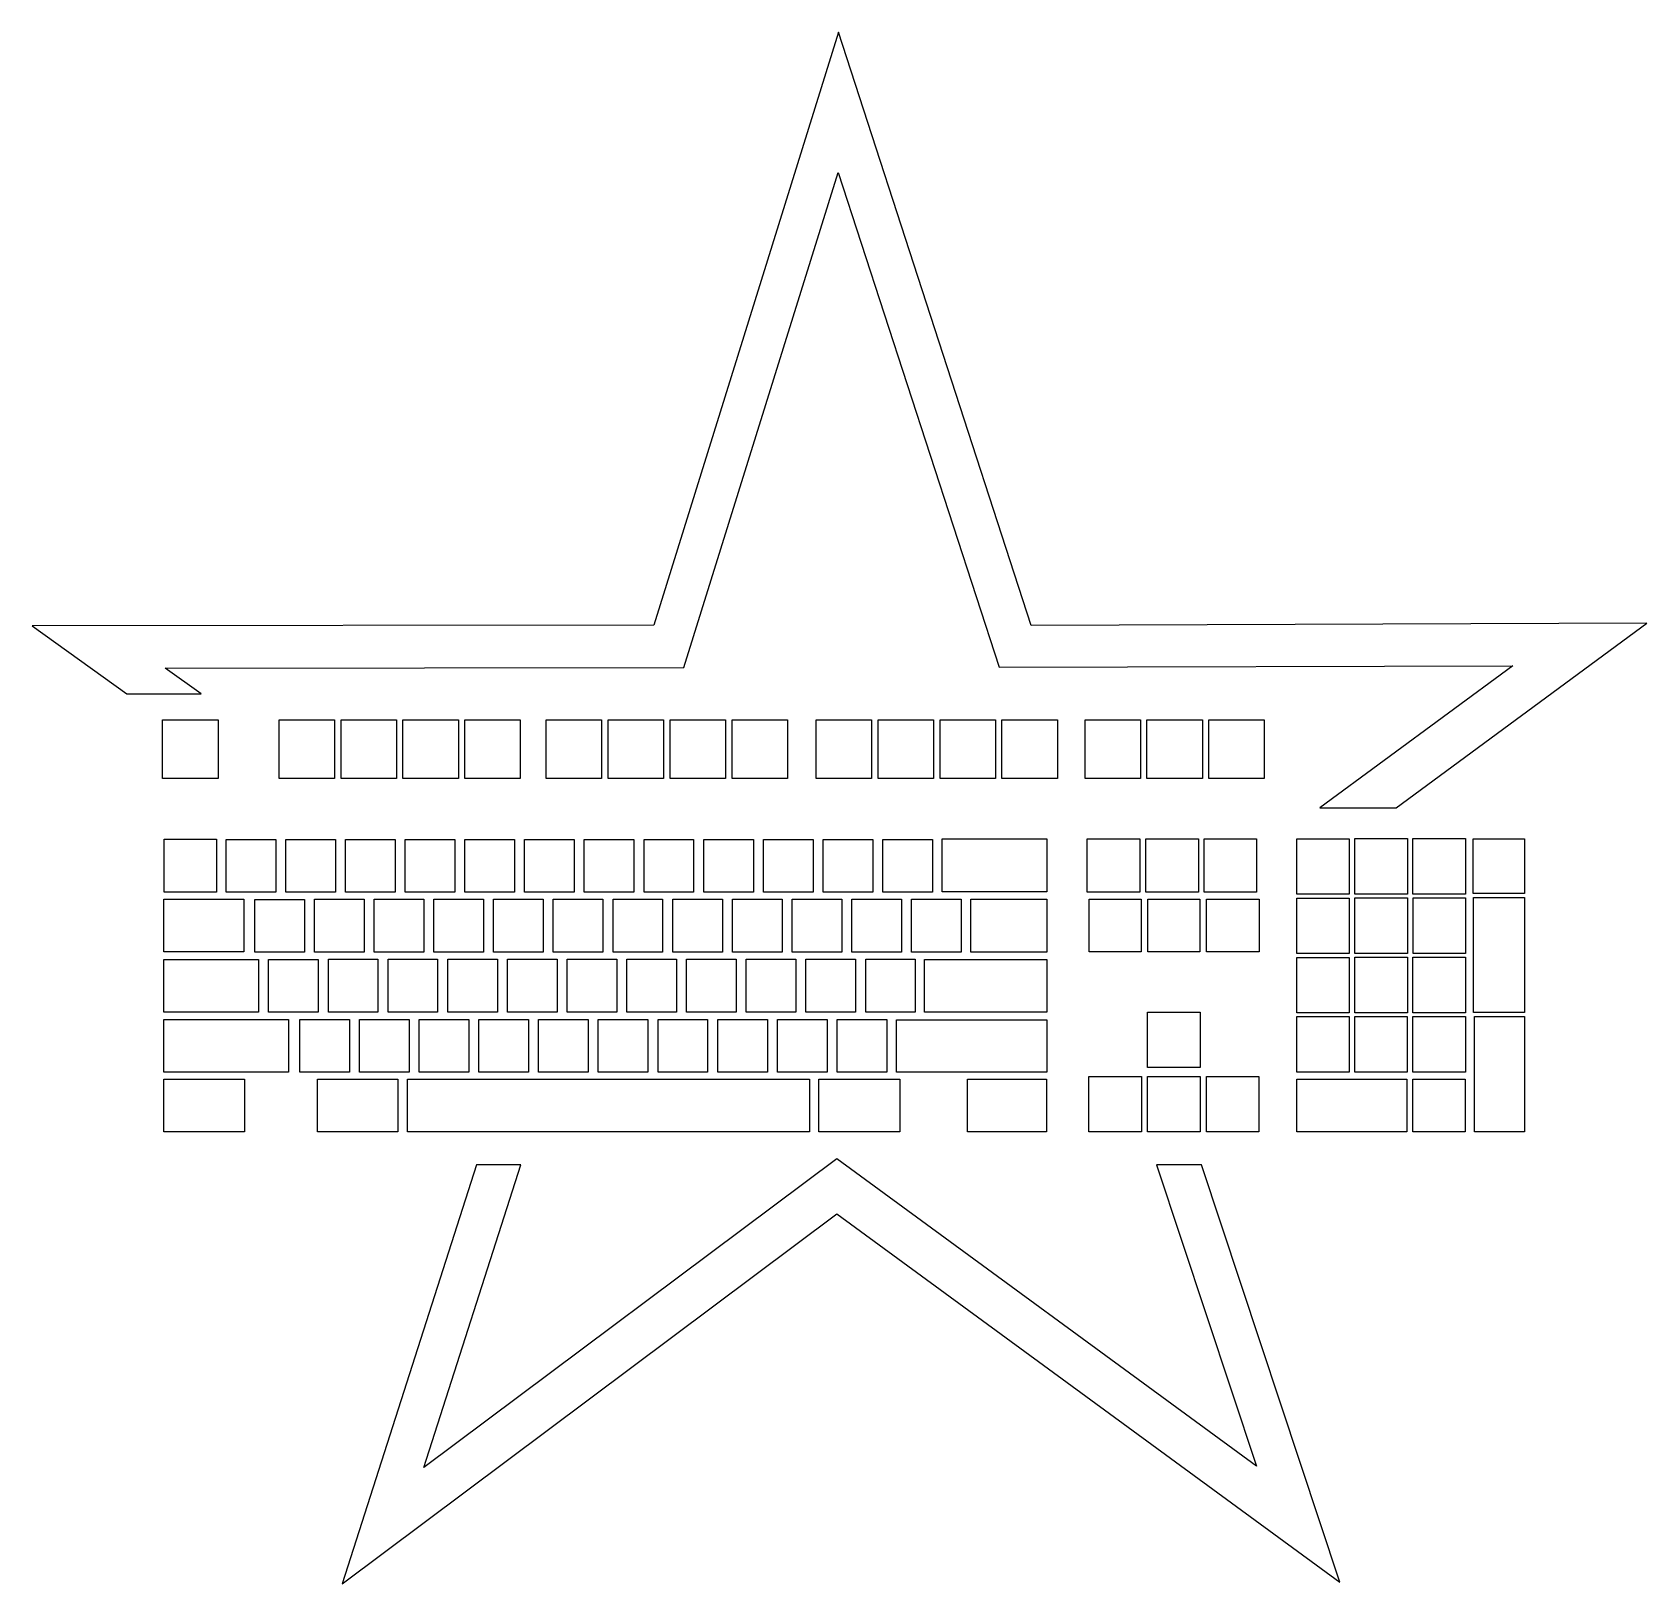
# Model space of a CAD drawing. Extents: x 0.1 to 49.9, y 0.1 to 48.
import ezdxf

# ---------------------------------------------------------------- set-up
doc = ezdxf.new("R2010")
doc.units = 0
doc.layers.add('Layer_1', color=7, linetype='CONTINUOUS')

msp = doc.modelspace()

# ---------------------------------------------------------------- linework, layer by layer
at = {"layer": 'Layer_1', "color": 7}
for points in [[(24.97134, 47.974452), (19.261463, 29.669603), (0.070547, 29.64536), (2.987214, 27.546575), (5.284392, 27.546575), (4.17769, 28.342439), (20.196208, 28.362279), (24.960317, 43.640201), (29.927248, 28.366812), (45.791445, 28.408575), (39.83686, 24.030227), (42.186947, 24.030227), (49.929452, 29.724724), (30.923721, 29.654301), (24.97134, 47.97446), (24.97134, 47.974452)], [(4.095952, 26.745558), (5.806263, 26.745558), (5.806263, 24.928335), (4.095952, 24.928335), (4.095952, 26.745558)], [(7.694732, 26.745558), (9.405043, 26.745558), (9.405043, 24.928335), (7.694732, 24.928335), (7.694732, 26.745558)], [(9.606956, 26.745558), (11.317267, 26.745558), (11.317267, 24.928335), (9.606956, 24.928335), (9.606956, 26.745558)], [(11.519177, 26.745558), (13.229489, 26.745558), (13.229489, 24.928335), (11.519177, 24.928335), (11.519177, 26.745558)], [(13.4314, 26.745558), (15.141712, 26.745558), (15.141712, 24.928335), (13.4314, 24.928335), (13.4314, 26.745558)], [(15.943422, 26.745558), (17.653733, 26.745558), (17.653733, 24.928335), (15.943422, 24.928335), (15.943422, 26.745558)], [(17.855643, 26.745558), (19.565955, 26.745558), (19.565955, 24.928335), (17.855643, 24.928335), (17.855643, 26.745558)], [(19.767865, 26.745558), (21.478176, 26.745558), (21.478176, 24.928335), (19.767865, 24.928335), (19.767865, 26.745558)], [(21.680087, 26.745558), (23.390398, 26.745558), (23.390398, 24.928335), (21.680087, 24.928335), (21.680087, 26.745558)], [(24.281188, 26.745558), (25.991499, 26.745558), (25.991499, 24.928335), (24.281188, 24.928335), (24.281188, 26.745558)], [(26.19341, 26.745558), (27.903721, 26.745558), (27.903721, 24.928335), (26.19341, 24.928335), (26.19341, 26.745558)], [(28.105632, 26.745558), (29.815943, 26.745558), (29.815943, 24.928335), (28.105632, 24.928335), (28.105632, 26.745558)], [(30.017855, 26.745558), (31.728167, 26.745558), (31.728167, 24.928335), (30.017855, 24.928335), (30.017855, 26.745558)], [(32.58332, 26.745558), (34.293632, 26.745558), (34.293632, 24.928335), (32.58332, 24.928335), (32.58332, 26.745558)], [(34.495545, 26.745558), (36.205856, 26.745558), (36.205856, 24.928335), (34.495545, 24.928335), (34.495545, 26.745558)], [(36.40777, 26.745558), (38.118081, 26.745558), (38.118081, 24.928335), (36.40777, 24.928335), (36.40777, 26.745558)], [(4.139994, 23.05767), (5.762221, 23.05767), (5.762221, 21.427514), (4.139994, 21.427514), (4.139994, 23.05767)], [(6.055685, 23.049039), (7.587838, 23.049039), (7.587838, 21.421111), (6.055685, 21.421111), (6.055685, 23.049039)], [(7.899613, 23.049039), (9.431766, 23.049039), (9.431766, 21.421111), (7.899613, 21.421111), (7.899613, 23.049039)], [(9.743542, 23.049039), (11.275696, 23.049039), (11.275696, 21.421111), (9.743542, 21.421111), (9.743542, 23.049039)], [(11.587471, 23.049039), (13.119625, 23.049039), (13.119625, 21.421111), (11.587471, 21.421111), (11.587471, 23.049039)], [(13.4314, 23.049039), (14.963554, 23.049039), (14.963554, 21.421111), (13.4314, 21.421111), (13.4314, 23.049039)], [(15.275329, 23.049039), (16.807483, 23.049039), (16.807483, 21.421111), (15.275329, 21.421111), (15.275329, 23.049039)], [(17.119261, 23.049039), (18.651415, 23.049039), (18.651415, 21.421111), (17.119261, 21.421111), (17.119261, 23.049039)], [(18.963188, 23.049039), (20.495342, 23.049039), (20.495342, 21.421111), (18.963188, 21.421111), (18.963188, 23.049039)], [(20.807117, 23.049039), (22.339271, 23.049039), (22.339271, 21.421111), (20.807117, 21.421111), (20.807117, 23.049039)], [(22.651046, 23.049039), (24.1832, 23.049039), (24.1832, 21.421111), (22.651046, 21.421111), (22.651046, 23.049039)], [(24.494976, 23.049039), (26.02713, 23.049039), (26.02713, 21.421111), (24.494976, 21.421111), (24.494976, 23.049039)], [(26.338903, 23.049039), (27.871056, 23.049039), (27.871056, 21.421111), (26.338903, 21.421111), (26.338903, 23.049039)], [(28.173056, 23.066574), (31.39907, 23.066574), (31.39907, 21.430407), (28.173056, 21.430407), (28.173056, 23.066574)], [(32.648652, 23.068106), (34.270878, 23.068106), (34.270878, 21.427501), (32.648652, 21.427501), (32.648652, 23.068106)], [(34.462387, 23.068106), (36.084615, 23.068106), (36.084615, 21.427501), (34.462387, 21.427501), (34.462387, 23.068106)], [(36.258308, 23.068106), (37.880534, 23.068106), (37.880534, 21.427501), (36.258308, 21.427501), (36.258308, 23.068106)], [(39.121698, 23.068106), (40.743925, 23.068106), (40.743925, 21.357779), (39.121698, 21.357779), (39.121698, 23.068106)], [(40.914653, 23.077013), (42.53688, 23.077013), (42.53688, 21.366686), (40.914653, 21.366686), (40.914653, 23.077013)], [(42.707605, 23.077013), (44.329832, 23.077013), (44.329832, 21.366686), (42.707605, 21.366686), (42.707605, 23.077013)], [(44.566964, 23.068106), (46.155746, 23.068106), (46.155746, 21.380007), (44.566964, 21.380007), (44.566964, 23.068106)], [(4.131583, 21.203639), (6.605149, 21.203639), (6.605149, 19.57853), (4.131583, 19.57853), (4.131583, 21.203639)], [(6.942017, 21.197196), (8.474171, 21.197196), (8.474171, 19.569267), (6.942017, 19.569267), (6.942017, 21.197196)], [(8.785946, 21.202589), (10.3181, 21.202589), (10.3181, 19.57466), (8.785946, 19.57466), (8.785946, 21.202589)], [(10.629874, 21.202589), (12.162028, 21.202589), (12.162028, 19.57466), (10.629874, 19.57466), (10.629874, 21.202589)], [(12.473804, 21.202589), (14.005958, 21.202589), (14.005958, 19.57466), (12.473804, 19.57466), (12.473804, 21.202589)], [(14.317733, 21.202589), (15.849887, 21.202589), (15.849887, 19.57466), (14.317733, 19.57466), (14.317733, 21.202589)], [(16.161662, 21.202589), (17.693816, 21.202589), (17.693816, 19.57466), (16.161662, 19.57466), (16.161662, 21.202589)], [(18.005593, 21.202589), (19.537747, 21.202589), (19.537747, 19.57466), (18.005593, 19.57466), (18.005593, 21.202589)], [(19.849523, 21.202589), (21.381676, 21.202589), (21.381676, 19.57466), (19.849523, 19.57466), (19.849523, 21.202589)], [(21.693452, 21.202589), (23.225606, 21.202589), (23.225606, 19.57466), (21.693452, 19.57466), (21.693452, 21.202589)], [(23.537379, 21.202589), (25.069533, 21.202589), (25.069533, 19.57466), (23.537379, 19.57466), (23.537379, 21.202589)], [(25.38131, 21.202589), (26.913464, 21.202589), (26.913464, 19.57466), (25.38131, 19.57466), (25.38131, 21.202589)], [(27.225238, 21.202589), (28.757391, 21.202589), (28.757391, 19.57466), (27.225238, 19.57466), (27.225238, 21.202589)], [(29.058102, 21.203639), (31.399073, 21.203639), (31.399073, 19.574645), (29.058102, 19.574645), (29.058102, 21.203639)], [(32.709474, 21.203639), (34.319102, 21.203639), (34.319102, 19.57853), (32.709474, 19.57853), (32.709474, 21.203639)], [(34.523214, 21.203639), (36.132843, 21.203639), (36.132843, 19.57853), (34.523214, 19.57853), (34.523214, 21.203639)], [(36.336952, 21.203639), (37.959178, 21.203639), (37.959178, 19.57853), (36.336952, 19.57853), (36.336952, 21.203639)], [(39.121698, 21.238951), (40.743925, 21.238951), (40.743925, 19.528623), (39.121698, 19.528623), (39.121698, 21.238951)], [(40.917622, 21.244894), (42.539849, 21.244894), (42.539849, 19.534567), (40.917622, 19.534567), (40.917622, 21.244894)], [(42.713546, 21.244894), (44.335773, 21.244894), (44.335773, 19.534567), (42.713546, 19.534567), (42.713546, 21.244894)], [(44.584775, 21.25826), (46.153559, 21.25826), (46.153559, 17.712894), (44.584775, 17.712894), (44.584775, 21.25826)], [(4.131583, 19.345474), (7.053861, 19.345474), (7.053861, 17.720363), (4.131583, 17.720363), (4.131583, 19.345474)], [(7.369596, 19.345372), (8.901749, 19.345372), (8.901749, 17.717443), (7.369596, 17.717443), (7.369596, 19.345372)], [(9.213523, 19.34973), (10.745677, 19.34973), (10.745677, 17.721801), (9.213523, 17.721801), (9.213523, 19.34973)], [(11.057453, 19.34973), (12.589607, 19.34973), (12.589607, 17.721801), (11.057453, 17.721801), (11.057453, 19.34973)], [(12.901382, 19.34973), (14.433536, 19.34973), (14.433536, 17.721801), (12.901382, 17.721801), (12.901382, 19.34973)], [(14.74531, 19.34973), (16.277464, 19.34973), (16.277464, 17.721801), (14.74531, 17.721801), (14.74531, 19.34973)], [(16.589239, 19.34973), (18.121393, 19.34973), (18.121393, 17.721801), (16.589239, 17.721801), (16.589239, 19.34973)], [(18.433171, 19.34973), (19.965324, 19.34973), (19.965324, 17.721801), (18.433171, 17.721801), (18.433171, 19.34973)], [(20.2771, 19.34973), (21.809254, 19.34973), (21.809254, 17.721801), (20.2771, 17.721801), (20.2771, 19.34973)], [(22.121029, 19.34973), (23.653183, 19.34973), (23.653183, 17.721801), (22.121029, 17.721801), (22.121029, 19.34973)], [(23.964958, 19.34973), (25.497112, 19.34973), (25.497112, 17.721801), (23.964958, 17.721801), (23.964958, 19.34973)], [(25.808888, 19.34973), (27.341041, 19.34973), (27.341041, 17.721801), (25.808888, 17.721801), (25.808888, 19.34973)], [(27.624197, 19.345474), (31.399071, 19.345474), (31.399071, 17.721795), (27.624197, 17.721795), (27.624197, 19.345474)], [(39.121698, 19.409795), (40.743925, 19.409795), (40.743925, 17.699468), (39.121698, 17.699468), (39.121698, 19.409795)], [(40.91546, 19.412758), (42.537687, 19.412758), (42.537687, 17.702431), (40.91546, 17.702431), (40.91546, 19.412758)], [(42.709222, 19.412758), (44.331449, 19.412758), (44.331449, 17.702431), (42.709222, 17.702431), (42.709222, 19.412758)], [(4.131583, 17.493616), (7.981284, 17.493616), (7.981284, 15.868951), (4.131583, 15.868951), (4.131583, 17.493616)], [(8.331645, 17.493529), (9.863799, 17.493529), (9.863799, 15.8656), (8.331645, 15.8656), (8.331645, 17.493529)], [(10.175573, 17.493529), (11.707727, 17.493529), (11.707727, 15.8656), (10.175573, 15.8656), (10.175573, 17.493529)], [(12.019502, 17.493529), (13.551656, 17.493529), (13.551656, 15.8656), (12.019502, 15.8656), (12.019502, 17.493529)], [(13.863431, 17.493529), (15.395585, 17.493529), (15.395585, 15.8656), (13.863431, 15.8656), (13.863431, 17.493529)], [(15.707359, 17.493529), (17.239513, 17.493529), (17.239513, 15.8656), (15.707359, 15.8656), (15.707359, 17.493529)], [(17.551289, 17.493529), (19.083443, 17.493529), (19.083443, 15.8656), (17.551289, 15.8656), (17.551289, 17.493529)], [(19.39522, 17.493529), (20.927374, 17.493529), (20.927374, 15.8656), (19.39522, 15.8656), (19.39522, 17.493529)], [(21.239149, 17.493529), (22.771303, 17.493529), (22.771303, 15.8656), (21.239149, 15.8656), (21.239149, 17.493529)], [(23.083079, 17.493529), (24.615232, 17.493529), (24.615232, 15.8656), (23.083079, 15.8656), (23.083079, 17.493529)], [(24.927008, 17.493529), (26.459162, 17.493529), (26.459162, 15.8656), (24.927008, 15.8656), (24.927008, 17.493529)], [(26.758604, 17.478114), (31.399071, 17.478114), (31.399071, 15.865598), (26.758604, 15.865598), (26.758604, 17.478114)], [(34.515535, 17.720371), (36.137762, 17.720371), (36.137762, 16.010043), (34.515535, 16.010043), (34.515535, 17.720371)], [(39.120084, 17.580623), (40.74231, 17.580623), (40.74231, 15.870295), (39.120084, 15.870295), (39.120084, 17.580623)], [(40.913846, 17.580623), (42.536072, 17.580623), (42.536072, 15.870295), (40.913846, 15.870295), (40.913846, 17.580623)], [(42.707608, 17.580623), (44.329835, 17.580623), (44.329835, 15.870295), (42.707608, 15.870295), (42.707608, 17.580623)], [(44.606588, 17.588183), (46.155749, 17.588183), (46.155749, 14.025002), (44.606588, 14.025002), (44.606588, 17.588183)], [(4.131583, 15.646252), (6.626283, 15.646252), (6.626283, 14.025003), (4.131583, 14.025003), (4.131583, 15.646252)], [(8.878981, 15.646252), (11.356364, 15.646252), (11.356364, 14.025004), (8.878981, 14.025004), (8.878981, 15.646252)], [(11.658238, 15.646252), (24.076803, 15.646252), (24.076803, 14.025004), (11.658238, 14.025004), (11.658238, 15.646252)], [(24.360862, 15.646252), (26.865601, 15.646252), (26.865601, 14.025004), (24.360862, 14.025004), (24.360862, 15.646252)], [(28.957324, 15.646252), (31.389668, 15.646252), (31.389668, 14.025004), (28.957324, 14.025004), (28.957324, 15.646252)], [(32.701473, 15.735324), (34.323699, 15.735324), (34.323699, 14.024996), (32.701473, 14.024996), (32.701473, 15.735324)], [(34.515535, 15.735324), (36.137762, 15.735324), (36.137762, 14.024996), (34.515535, 14.024996), (34.515535, 15.735324)], [(36.329595, 15.735324), (37.951821, 15.735324), (37.951821, 14.024996), (36.329595, 14.024996), (36.329595, 15.735324)], [(39.120084, 15.646252), (42.524506, 15.646252), (42.524506, 14.025004), (39.120084, 14.025004), (39.120084, 15.646252)], [(42.703996, 15.646252), (44.321357, 15.646252), (44.321357, 14.025004), (42.703996, 14.025004), (42.703996, 15.646252)], [(24.917262, 13.190955), (12.164903, 3.659662), (15.160934, 13.009402), (13.785273, 13.009402), (9.638448, 0.070557), (24.914021, 11.490425), (40.451938, 0.119043), (36.175044, 13.009402), (34.792768, 13.009402), (37.881393, 3.699342), (24.917262, 13.190955), (24.917262, 13.190955)]]:
    msp.add_lwpolyline(points, dxfattribs=at)

doc.saveas('drawing.dxf')
